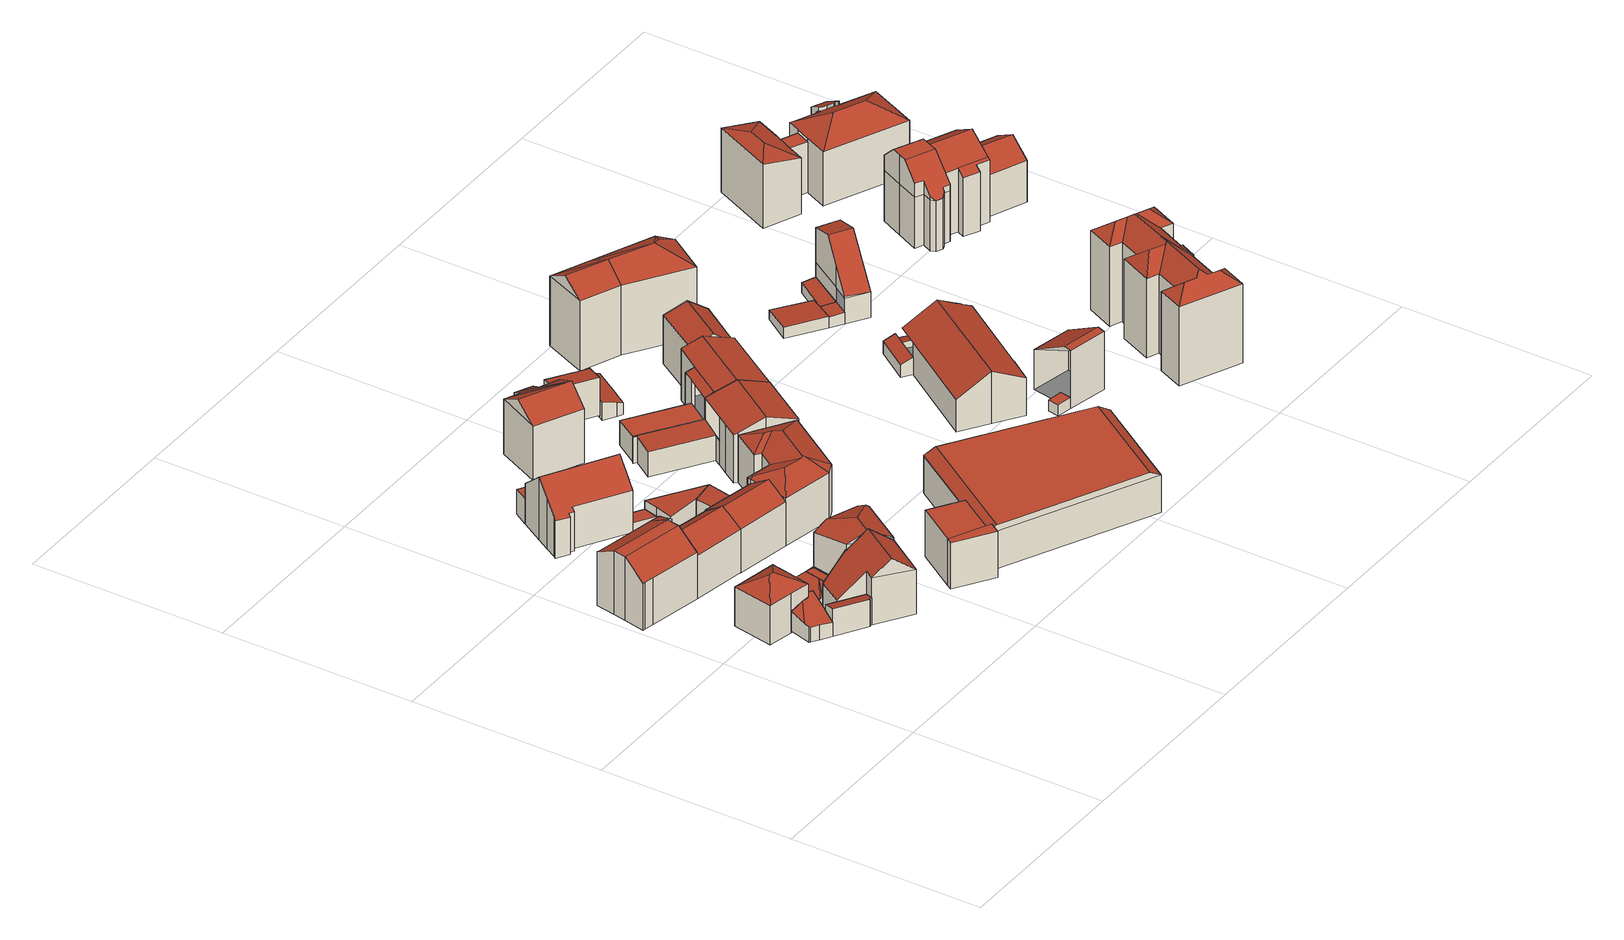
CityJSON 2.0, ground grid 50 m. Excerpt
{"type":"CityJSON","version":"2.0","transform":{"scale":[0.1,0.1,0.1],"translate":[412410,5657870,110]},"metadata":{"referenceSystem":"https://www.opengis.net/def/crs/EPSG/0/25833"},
"CityObjects":{
"building1":{"type":"Building","attributes":{"Dachtyp_tdc":"tdcFreeFormRoof","Gemeindeschluessel":14612000,"Dachneigung":18.64,"QualitaetDacherkennung":56,"Geometrietyp2DReferenz":"3000","measuredHeight":6.89,"function":"31001_9998","roofType":"5000"},"geometry":[{"type":"Solid","lod":"2","boundaries":[[[[0,1,2,3]],[[1,4,5,2]],[[4,6,7,5]],[[6,8,9,7]],[[8,10,11,9]],[[10,12,13,11]],[[12,14,15,13]],[[14,16,17,15]],[[16,0,3,17]],[[18,12,19]],[[20,21,16,14,18,19,10,8,6,4,1]],[[0,21,20]],[[1,0,20]],[[12,10,19]],[[14,12,18]],[[0,16,21]],[[3,2,5,7,9,11,13,15,17]]]],"semantics":{"surfaces":[{"type":"WallSurface"},{"type":"RoofSurface"},{"type":"GroundSurface"}],"values":[[0,0,0,0,0,0,0,0,0,1,1,1,0,0,0,0,2]]}}]},
"building2":{"type":"Building","attributes":{"Dachtyp_tdc":"tdcHipRoof","Gemeindeschluessel":14612000,"Dachneigung":29.62,"QualitaetDacherkennung":68,"Geometrietyp2DReferenz":"3000","measuredHeight":13.62,"function":"31001_9998","roofType":"3200"},"geometry":[{"type":"Solid","lod":"2","boundaries":[[[[22,23,24,25]],[[23,26,27,24]],[[26,28,29,27]],[[28,30,31,29]],[[30,32,33,31]],[[32,34,35,33]],[[34,22,25,35]],[[22,34,36]],[[30,28,26,23,37]],[[34,32,30,37,36]],[[23,22,36,37]],[[25,24,27,29,31,33,35]]]],"semantics":{"surfaces":[{"type":"WallSurface"},{"type":"RoofSurface"},{"type":"GroundSurface"}],"values":[[0,0,0,0,0,0,0,1,1,1,1,2]]}}]},
"building3":{"type":"Building","attributes":{"Gemeindeschluessel":14612000,"Geometrietyp2DReferenz":"3000","function":"31001_9998","roofType":"9999"},"children":["building3-1","building3-2"]},
"building3-1":{"type":"BuildingPart","attributes":{"Dachtyp_tdc":"tdcCutGableRoof","Dachneigung":39.09,"QualitaetDacherkennung":72,"Geometrietyp2DReferenz":"3000","measuredHeight":17.09,"roofType":"9999"},"parents":["building3"],"geometry":[{"type":"MultiSurface","lod":"2","boundaries":[[[38,39,40,41]],[[39,42,43,40]],[[42,44,45,43]],[[44,46,47,45]],[[46,48,49,47]],[[48,50,51,49]],[[50,52,53,51]],[[52,54,55,53]],[[54,56,57,55]],[[56,58,59,57]],[[60,61,62,63]],[[61,38,41,62]],[[64,58,56,54,52,50,48]],[[46,44,42,39,38,61]],[[48,46,61,60,64]],[[41,40,43,45,47,49,51,53,55,57,59,65,63,62]]],"semantics":{"surfaces":[{"type":"WallSurface"},{"type":"RoofSurface"},{"type":"GroundSurface"}],"values":[0,0,0,0,0,0,0,0,0,0,0,0,1,1,1,2]}}]},
"building3-2":{"type":"BuildingPart","attributes":{"Dachtyp_tdc":"tdcPolyFlatRoof","Dachneigung":27.9,"QualitaetDacherkennung":53,"Geometrietyp2DReferenz":"3000","measuredHeight":17.72,"roofType":"2100"},"parents":["building3"],"geometry":[{"type":"MultiSurface","lod":"2","boundaries":[[[66,67,59,58]],[[66,68,69,67]],[[68,70,60,63,69]],[[70,68,66,58]],[[59,67,69,63,65]]],"semantics":{"surfaces":[{"type":"WallSurface"},{"type":"RoofSurface"},{"type":"GroundSurface"}],"values":[0,0,0,1,2]}}]},
"building4":{"type":"Building","attributes":{"Dachtyp_tdc":"tdcPolyFlatRoof","Gemeindeschluessel":14612000,"Dachneigung":13.86,"QualitaetDacherkennung":49,"Geometrietyp2DReferenz":"3000","measuredHeight":7.35,"function":"31001_9998","roofType":"2100"},"geometry":[{"type":"Solid","lod":"2","boundaries":[[[[71,72,73,74,75,76,77]],[[78,79,72,71]],[[79,80,73,72]],[[80,81,74,73]],[[81,82,75,74]],[[82,83,76,75]],[[83,84,77,76]],[[84,78,71,77]],[[84,83,82,81,80,79,78]]]],"semantics":{"surfaces":[{"type":"GroundSurface"},{"type":"WallSurface"},{"type":"RoofSurface"}],"values":[[0,1,1,1,1,1,1,1,2]]}}]},
"building5":{"type":"Building","attributes":{"Dachtyp_tdc":"tdcFreeFormRoof","Gemeindeschluessel":14612000,"Dachneigung":39.08,"QualitaetDacherkennung":61,"Geometrietyp2DReferenz":"3000","measuredHeight":16.7,"function":"31001_9998","roofType":"5000"},"geometry":[{"type":"Solid","lod":"2","boundaries":[[[[85,86,87,88]],[[86,89,90,87]],[[89,91,92,90]],[[91,93,94,92]],[[93,95,96,94]],[[95,97,98,96]],[[97,99,100,98]],[[99,101,102,100]],[[101,85,88,102]],[[86,85,103,104]],[[91,89,104,103,101,99,97,95,93]],[[85,101,103]],[[89,86,104]],[[88,87,90,92,94,96,98,100,102]]]],"semantics":{"surfaces":[{"type":"WallSurface"},{"type":"RoofSurface"},{"type":"GroundSurface"}],"values":[[0,0,0,0,0,0,0,0,0,1,1,0,0,2]]}}]},
"building6":{"type":"Building","attributes":{"Dachtyp_tdc":"tdcFreeFormRoof","Gemeindeschluessel":14612000,"Dachneigung":44.46,"QualitaetDacherkennung":13,"Geometrietyp2DReferenz":"3000","measuredHeight":6.31,"function":"31001_9998","roofType":"5000"},"geometry":[{"type":"Solid","lod":"2","boundaries":[[[[105,106,107,108]],[[106,109,110,107]],[[109,111,112,110]],[[111,113,114,112]],[[113,115,116,114]],[[115,105,108,116]],[[117,115,113]],[[118,117,113,111]],[[118,109,106]],[[109,118,111]],[[117,105,115]],[[117,106,105]],[[106,117,118]],[[108,107,110,112,114,116]]]],"semantics":{"surfaces":[{"type":"WallSurface"},{"type":"RoofSurface"},{"type":"GroundSurface"}],"values":[[0,0,0,0,0,0,1,1,1,1,1,1,1,2]]}}]},
"building7":{"type":"Building","attributes":{"Dachtyp_tdc":"tdcPolyFlatRoof","Gemeindeschluessel":14612000,"Dachneigung":0,"QualitaetDacherkennung":0,"Geometrietyp2DReferenz":"3000","BezugspunktDach":"2000","measuredHeight":3,"function":"31001_9998"},"geometry":[{"type":"MultiSurface","lod":"2","boundaries":[[[106,119,105]],[[105,119,100,120]],[[119,106,98,100]],[[106,105,120,98]],[[120,100,98]]],"semantics":{"surfaces":[{"type":"RoofSurface"},{"type":"WallSurface"},{"type":"GroundSurface"}],"values":[0,1,1,1,2]}}]},
"building8":{"type":"Building","attributes":{"Dachtyp_tdc":"tdcFreeFormRoof","Gemeindeschluessel":14612000,"Dachneigung":32.58,"QualitaetDacherkennung":57,"Geometrietyp2DReferenz":"3000","measuredHeight":15.22,"function":"31001_9998","roofType":"5000"},"geometry":[{"type":"Solid","lod":"2","boundaries":[[[[121,122,123,124]],[[122,125,41,123]],[[125,126,63,41]],[[126,127,69,63]],[[127,121,124,69]],[[128,121,127,126,129]],[[122,128,129,125]],[[126,125,129]],[[122,121,128]],[[124,123,41,63,69]]]],"semantics":{"surfaces":[{"type":"WallSurface"},{"type":"RoofSurface"},{"type":"GroundSurface"}],"values":[[0,0,0,0,0,1,1,0,0,2]]}}]},
"building9":{"type":"Building","attributes":{"Dachtyp_tdc":"tdcFreeFormRoof","Gemeindeschluessel":14612000,"Dachneigung":35.56,"QualitaetDacherkennung":14,"Geometrietyp2DReferenz":"3000","measuredHeight":4.41,"function":"31001_9998","roofType":"5000"},"geometry":[{"type":"Solid","lod":"2","boundaries":[[[[130,131,132,133]],[[131,134,135,132]],[[134,136,137,135]],[[136,130,133,137]],[[138,139,136,134]],[[138,134,131]],[[139,138,131,130]],[[139,130,136]],[[133,132,135,137]]]],"semantics":{"surfaces":[{"type":"WallSurface"},{"type":"RoofSurface"},{"type":"GroundSurface"}],"values":[[0,0,0,0,1,1,1,1,2]]}}]},
"building10":{"type":"Building","attributes":{"Dachtyp_tdc":"tdcFreeFormRoof","Gemeindeschluessel":14612000,"Dachneigung":29.99,"QualitaetDacherkennung":47,"Geometrietyp2DReferenz":"3000","measuredHeight":16.51,"function":"31001_9998","roofType":"5000"},"geometry":[{"type":"Solid","lod":"2","boundaries":[[[[140,141,142,143]],[[141,144,145,142]],[[144,146,133,145]],[[146,147,148,133]],[[147,140,143,148]],[[149,150,147,151]],[[152,149,151,146,144]],[[141,140,150,149,152]],[[144,141,152]],[[147,146,151]],[[140,147,150]],[[143,142,145,133,148]]]],"semantics":{"surfaces":[{"type":"WallSurface"},{"type":"RoofSurface"},{"type":"GroundSurface"}],"values":[[0,0,0,0,0,1,1,1,0,0,0,2]]}}]},
"building11":{"type":"Building","attributes":{"name":"Emmauskirche","Dachtyp_tdc":"tdcGableRoof","Gemeindeschluessel":14612000,"Dachneigung":40.57,"QualitaetDacherkennung":100,"Geometrietyp2DReferenz":"3000","measuredHeight":16.93,"function":"31001_3041","roofType":"3100"},"geometry":[{"type":"Solid","lod":"2","boundaries":[[[[153,154,155,156]],[[154,157,158,155]],[[157,159,160,158]],[[159,161,162,160]],[[161,163,164,162]],[[163,165,166,164]],[[165,167,168,166]],[[167,169,170,168]],[[169,171,172,170]],[[171,173,174,172]],[[173,175,176,174]],[[175,177,178,176]],[[177,179,180,178]],[[179,181,182,180]],[[181,183,184,182]],[[183,153,156,184]],[[179,177,175,173,171,169,167]],[[167,165,163,161,159,157,154,153,183,181,179]],[[156,155,158,160,162,164,166,168,170,172,174,176,178,180,182,184]]]],"semantics":{"surfaces":[{"type":"WallSurface"},{"type":"RoofSurface"},{"type":"GroundSurface"}],"values":[[0,0,0,0,0,0,0,0,0,0,0,0,0,0,0,0,1,1,2]]}}]},
"building12":{"type":"Building","attributes":{"Dachtyp_tdc":"tdcLeanToRoof","Gemeindeschluessel":14612000,"Dachneigung":0,"QualitaetDacherkennung":100,"Geometrietyp2DReferenz":"3000","measuredHeight":6.68,"function":"31001_9998","roofType":"2100"},"geometry":[{"type":"Solid","lod":"2","boundaries":[[[[185,186,170,172]],[[186,187,188,170]],[[187,189,190,188]],[[189,185,172,190]],[[189,187,186,185]],[[172,170,188,190]]]],"semantics":{"surfaces":[{"type":"WallSurface"},{"type":"RoofSurface"},{"type":"GroundSurface"}],"values":[[0,0,0,0,1,2]]}}]},
"building13":{"type":"Building","attributes":{"Dachtyp_tdc":"tdcFreeFormRoof","Gemeindeschluessel":14612000,"Dachneigung":33.21,"QualitaetDacherkennung":55,"Geometrietyp2DReferenz":"3000","measuredHeight":15.23,"function":"31001_9998","roofType":"5000"},"geometry":[{"type":"Solid","lod":"2","boundaries":[[[[191,192,193,194]],[[192,122,195,193]],[[122,196,197,195]],[[196,198,199,197]],[[198,191,194,199]],[[192,200,201,122]],[[200,191,198,196,201]],[[196,122,201]],[[192,191,200]],[[194,193,195,197,199]]]],"semantics":{"surfaces":[{"type":"WallSurface"},{"type":"RoofSurface"},{"type":"GroundSurface"}],"values":[[0,0,0,0,0,1,1,0,0,2]]}}]},
"building14":{"type":"Building","attributes":{"Dachtyp_tdc":"tdcPolyFlatRoof","Gemeindeschluessel":14612000,"Dachneigung":6.17,"QualitaetDacherkennung":48,"Geometrietyp2DReferenz":"3000","measuredHeight":2.77,"function":"31001_9998","roofType":"2100"},"geometry":[{"type":"Solid","lod":"2","boundaries":[[[[202,203,204,205]],[[203,206,207,204]],[[206,208,209,207]],[[208,202,205,209]],[[208,206,203,202]],[[205,204,207,209]]]],"semantics":{"surfaces":[{"type":"WallSurface"},{"type":"RoofSurface"},{"type":"GroundSurface"}],"values":[[0,0,0,0,1,2]]}}]},
"building15":{"type":"Building","attributes":{"Dachtyp_tdc":"tdcLeanToRoof","Gemeindeschluessel":14612000,"Dachneigung":0,"QualitaetDacherkennung":100,"Geometrietyp2DReferenz":"3000","measuredHeight":4.74,"function":"31001_9998","roofType":"2100"},"geometry":[{"type":"Solid","lod":"2","boundaries":[[[[210,211,212,213]],[[211,214,215,212]],[[214,216,217,215]],[[216,218,219,217]],[[218,210,213,219]],[[218,216,214,211,210]],[[213,212,215,217,219]]]],"semantics":{"surfaces":[{"type":"WallSurface"},{"type":"RoofSurface"},{"type":"GroundSurface"}],"values":[[0,0,0,0,0,1,2]]}}]},
"building16":{"type":"Building","attributes":{"Dachtyp_tdc":"tdcPolyFlatRoof","Gemeindeschluessel":14612000,"Dachneigung":3.38,"QualitaetDacherkennung":62,"Geometrietyp2DReferenz":"3000","measuredHeight":5.18,"function":"31001_9998","roofType":"2100"},"geometry":[{"type":"Solid","lod":"2","boundaries":[[[[220,221,222,223]],[[221,224,225,222]],[[224,226,227,225]],[[226,228,229,227]],[[228,220,223,229]],[[228,226,224,221,220]],[[223,222,225,227,229]]]],"semantics":{"surfaces":[{"type":"WallSurface"},{"type":"RoofSurface"},{"type":"GroundSurface"}],"values":[[0,0,0,0,0,1,2]]}}]},
"building17":{"type":"Building","attributes":{"Dachtyp_tdc":"tdcPolyFlatRoof","Gemeindeschluessel":14612000,"Dachneigung":3.98,"QualitaetDacherkennung":64,"Geometrietyp2DReferenz":"3000","measuredHeight":5.15,"function":"31001_9998","roofType":"2100"},"geometry":[{"type":"Solid","lod":"2","boundaries":[[[[230,231,199,194]],[[231,232,229,199]],[[232,226,227,229]],[[226,233,234,227]],[[233,230,194,234]],[[233,226,232,231,230]],[[194,199,229,227,234]]]],"semantics":{"surfaces":[{"type":"WallSurface"},{"type":"RoofSurface"},{"type":"GroundSurface"}],"values":[[0,0,0,0,0,1,2]]}}]},
"building18":{"type":"Building","attributes":{"Dachtyp_tdc":"tdcFreeFormRoof","Gemeindeschluessel":14612000,"Dachneigung":24,"QualitaetDacherkennung":31,"Geometrietyp2DReferenz":"3000","measuredHeight":15.48,"function":"31001_9998","roofType":"5000"},"geometry":[{"type":"Solid","lod":"2","boundaries":[[[[235,236,237,234]],[[236,238,239,237]],[[238,240,241,239]],[[240,242,243,241]],[[242,244,245,243]],[[244,246,247,245]],[[246,248,249,247]],[[248,250,193,249]],[[250,251,194,193]],[[251,235,234,194]],[[252,253,251,250]],[[254,255,256,252,250,248]],[[254,248,246]],[[257,255,254,246,244]],[[258,259,257,244,242]],[[258,242,240]],[[259,258,240,238]],[[256,255,257,259,238,236]],[[253,252,256,236,235]],[[253,235,251]],[[234,237,239,241,243,245,247,249,193,194]]]],"semantics":{"surfaces":[{"type":"WallSurface"},{"type":"RoofSurface"},{"type":"GroundSurface"}],"values":[[0,0,0,0,0,0,0,0,0,0,1,1,1,1,1,1,1,1,1,1,2]]}}]},
"building19":{"type":"Building","attributes":{"Dachtyp_tdc":"tdcFreeFormRoof","Gemeindeschluessel":14612000,"Dachneigung":30.31,"QualitaetDacherkennung":65,"Geometrietyp2DReferenz":"3000","measuredHeight":18.11,"function":"31001_9998","roofType":"5000"},"geometry":[{"type":"Solid","lod":"2","boundaries":[[[[260,261,262,263]],[[261,264,265,262]],[[264,266,267,265]],[[266,268,269,267]],[[268,270,271,269]],[[270,272,273,271]],[[272,274,275,273]],[[274,260,263,275]],[[266,276,277,268]],[[260,274,261]],[[261,276,264]],[[274,276,261]],[[272,276,274]],[[270,276,272]],[[276,270,277]],[[266,264,276]],[[270,268,277]],[[263,262,265,267,269,271,273,275]]]],"semantics":{"surfaces":[{"type":"WallSurface"},{"type":"RoofSurface"},{"type":"GroundSurface"}],"values":[[0,0,0,0,0,0,0,0,1,1,1,1,1,1,1,0,0,2]]}}]},
"building20":{"type":"Building","attributes":{"name":"Sporthalle Gymnasium Dreikönigschule","Gemeindeschluessel":14612000,"Geometrietyp2DReferenz":"3000","function":"31001_3211","roofType":"9999"},"children":["building20-1","building20-2","building20-3"]},
"building20-1":{"type":"BuildingPart","attributes":{"Dachtyp_tdc":"tdcPolyFlatRoof","Dachneigung":0,"QualitaetDacherkennung":29,"Geometrietyp2DReferenz":"3000","measuredHeight":12.31,"roofType":"1000"},"parents":["building20"],"geometry":[{"type":"MultiSurface","lod":"2","boundaries":[[[278,279,280,281,282,283]],[[279,284,285,280]],[[284,286,287,285]],[[286,284,279,278,288]],[[281,280,285,287,289]]],"semantics":{"surfaces":[{"type":"WallSurface"},{"type":"RoofSurface"},{"type":"GroundSurface"}],"values":[0,0,0,1,2]}}]},
"building20-2":{"type":"BuildingPart","attributes":{"Dachtyp_tdc":"tdcPolyFlatRoof","Dachneigung":0,"QualitaetDacherkennung":37,"Geometrietyp2DReferenz":"3000","measuredHeight":12.36,"roofType":"1000"},"parents":["building20"],"geometry":[{"type":"MultiSurface","lod":"2","boundaries":[[[290,291,287,286]],[[290,292,293,294,295,291]],[[292,290,286,288]],[[289,287,291,295]]],"semantics":{"surfaces":[{"type":"WallSurface"},{"type":"RoofSurface"},{"type":"GroundSurface"}],"values":[0,0,1,2]}}]},
"building20-3":{"type":"BuildingPart","attributes":{"Dachtyp_tdc":"tdcCutGableRoof","Dachneigung":0.067,"QualitaetDacherkennung":59,"Geometrietyp2DReferenz":"3000","measuredHeight":11.61,"roofType":"9999"},"parents":["building20"],"geometry":[{"type":"MultiSurface","lod":"2","boundaries":[[[296,282,281,297]],[[298,299,300,301]],[[299,296,297,300]],[[299,302,303,296]],[[293,304,283,305,306,307]],[[308,303,302,306,305]],[[294,293,307,298]],[[298,307,306,302,299]],[[296,303,308,305,283,282]],[[297,281,289,295,301,300]],[[294,298,301,295]]],"semantics":{"surfaces":[{"type":"WallSurface"},{"type":"RoofSurface"},{"type":"GroundSurface"}],"values":[0,0,0,1,1,1,0,0,0,2,0]}}]},
"building21":{"type":"Building","attributes":{"Gemeindeschluessel":14612000,"Geometrietyp2DReferenz":"3000","function":"31001_9998","roofType":"9999"},"children":["building21-1","building21-2"]},
"building21-1":{"type":"BuildingPart","attributes":{"Dachtyp_tdc":"tdcGableRoof","Dachneigung":19.25,"QualitaetDacherkennung":74,"Geometrietyp2DReferenz":"3000","measuredHeight":15.65,"roofType":"3100"},"parents":["building21"],"geometry":[{"type":"MultiSurface","lod":"2","boundaries":[[[309,310,311,312]],[[310,313,245,311]],[[313,314,315,245]],[[314,316,243,315]],[[316,317,318,243]],[[317,319,320,318]],[[319,321,322,320]],[[321,323,322]],[[324,325,326,327,328]],[[325,329,330,326]],[[329,331,332,330]],[[331,333,334,332]],[[333,309,312,334]],[[329,325,324,321,319,317,316,314]],[[314,313,310,309,333,331,329]],[[312,311,245,315,243,318,320,322,327,326,330,332,334]]],"semantics":{"surfaces":[{"type":"WallSurface"},{"type":"RoofSurface"},{"type":"GroundSurface"}],"values":[0,0,0,0,0,0,0,0,0,0,0,0,0,1,1,2]}}]},
"building21-2":{"type":"BuildingPart","attributes":{"Dachtyp_tdc":"tdcPolyFlatRoof","Dachneigung":3.57,"QualitaetDacherkennung":81,"Geometrietyp2DReferenz":"3000","measuredHeight":7.09,"roofType":"2100"},"parents":["building21"],"geometry":[{"type":"MultiSurface","lod":"2","boundaries":[[[323,335,336,322]],[[335,337,338,336]],[[337,339,340,338]],[[339,341,342,340]],[[341,343,344,342]],[[343,345,346,344]],[[345,328,327,346]],[[328,345,343,341,339,337,335,323]],[[322,336,338,340,342,344,346,327]]],"semantics":{"surfaces":[{"type":"WallSurface"},{"type":"RoofSurface"},{"type":"GroundSurface"}],"values":[0,0,0,0,0,0,0,1,2]}}]},
"building22":{"type":"Building","attributes":{"Dachtyp_tdc":"tdcPolyFlatRoof","Gemeindeschluessel":14612000,"Dachneigung":9.91,"QualitaetDacherkennung":66,"Geometrietyp2DReferenz":"3000","measuredHeight":10.1,"function":"31001_9998","roofType":"2100"},"geometry":[{"type":"Solid","lod":"2","boundaries":[[[[347,348,349,350]],[[348,351,352,349]],[[351,353,354,352]],[[353,355,356,354]],[[355,347,350,356]],[[355,353,351,348,347]],[[350,349,352,354,356]]]],"semantics":{"surfaces":[{"type":"WallSurface"},{"type":"RoofSurface"},{"type":"GroundSurface"}],"values":[[0,0,0,0,0,1,2]]}}]},
"building23":{"type":"Building","attributes":{"Gemeindeschluessel":14612000,"Geometrietyp2DReferenz":"3000","function":"31001_9998","roofType":"9999"},"children":["building23-1","building23-2","building23-3"]},
"building23-1":{"type":"BuildingPart","attributes":{"Dachtyp_tdc":"tdcGableRoof","Dachneigung":19.01,"QualitaetDacherkennung":78,"Geometrietyp2DReferenz":"3000","measuredHeight":15.56,"roofType":"3100"},"parents":["building23"],"geometry":[{"type":"MultiSurface","lod":"2","boundaries":[[[357,358,359,360]],[[361,362,363,364]],[[357,365,366,367,368]],[[368,369,361,364,358,357]],[[362,370,371,372,373,374,360,359,363]],[[361,369,370,362]],[[369,368,371,370]],[[368,367,372,371]],[[367,366,373,372]],[[366,365,374,373]],[[365,357,360,374]]],"semantics":{"surfaces":[{"type":"WallSurface"},{"type":"RoofSurface"},{"type":"GroundSurface"}],"values":[0,0,1,1,2,0,0,0,0,0,0]}}]},
"building23-2":{"type":"BuildingPart","attributes":{"Dachtyp_tdc":"tdcPolyFlatRoof","Dachneigung":0,"QualitaetDacherkennung":69,"Geometrietyp2DReferenz":"3000","measuredHeight":6.54,"roofType":"1000"},"parents":["building23"],"geometry":[{"type":"MultiSurface","lod":"2","boundaries":[[[375,376,377,378]],[[376,379,380,377]],[[381,375,378,382]],[[381,379,376,375]],[[378,377,380,382]]],"semantics":{"surfaces":[{"type":"WallSurface"},{"type":"RoofSurface"},{"type":"GroundSurface"}],"values":[0,0,0,1,2]}}]},
"building23-3":{"type":"BuildingPart","attributes":{"Dachtyp_tdc":"tdcPolyFlatRoof","Dachneigung":20.02,"QualitaetDacherkennung":39,"Geometrietyp2DReferenz":"3000","measuredHeight":13.74,"roofType":"2100"},"parents":["building23"],"geometry":[{"type":"MultiSurface","lod":"2","boundaries":[[[358,383,381,382,359]],[[384,380,379]],[[384,385,386,380]],[[385,364,363,386]],[[364,385,384,383,358]],[[359,382,380,386,363]]],"semantics":{"surfaces":[{"type":"WallSurface"},{"type":"RoofSurface"},{"type":"GroundSurface"}],"values":[0,0,0,0,1,2]}}]},
"building24":{"type":"Building","attributes":{"Dachtyp_tdc":"tdcPolyFlatRoof","Gemeindeschluessel":14612000,"Dachneigung":18.16,"QualitaetDacherkennung":67,"Geometrietyp2DReferenz":"3000","measuredHeight":4.88,"function":"31001_9998","roofType":"2100"},"geometry":[{"type":"Solid","lod":"2","boundaries":[[[[387,388,389,390]],[[388,391,392,389]],[[391,393,394,392]],[[393,395,396,394]],[[395,397,398,396]],[[397,399,400,398]],[[399,401,402,400]],[[401,387,390,402]],[[401,399,397,395,393,391,388,387]],[[390,389,392,394,396,398,400,402]]]],"semantics":{"surfaces":[{"type":"WallSurface"},{"type":"RoofSurface"},{"type":"GroundSurface"}],"values":[[0,0,0,0,0,0,0,0,1,2]]}}]},
"building25":{"type":"Building","attributes":{"Dachtyp_tdc":"tdcGableRoof","Gemeindeschluessel":14612000,"Dachneigung":35.74,"QualitaetDacherkennung":42,"Geometrietyp2DReferenz":"3000","measuredHeight":15.22,"function":"31001_9998","roofType":"3100"},"geometry":[{"type":"Solid","lod":"2","boundaries":[[[[403,404,405,406]],[[404,407,408,405]],[[407,409,410,408]],[[409,403,406,410]],[[407,404,411]],[[403,409,412]],[[404,403,412,411]],[[409,407,411,412]],[[406,405,408,410]]]],"semantics":{"surfaces":[{"type":"WallSurface"},{"type":"RoofSurface"},{"type":"GroundSurface"}],"values":[[0,0,0,0,0,0,1,1,2]]}}]},
"building26":{"type":"Building","attributes":{"Dachtyp_tdc":"tdcFreeFormRoof","Gemeindeschluessel":14612000,"Dachneigung":28.97,"QualitaetDacherkennung":5,"Geometrietyp2DReferenz":"3000","measuredHeight":22.66,"function":"31001_9998","roofType":"5000"},"geometry":[{"type":"Solid","lod":"2","boundaries":[[[[413,414,415,416]],[[414,417,418,415]],[[417,419,420,418]],[[419,421,422,420]],[[421,423,424,422]],[[423,425,426,424]],[[425,413,416,426]],[[427,428,425,423]],[[429,427,423,421]],[[430,429,421,419]],[[430,419,417]],[[417,429,430]],[[414,429,417]],[[414,427,429]],[[413,427,414]],[[427,413,428]],[[428,413,425]],[[416,415,418,420,422,424,426]]]],"semantics":{"surfaces":[{"type":"WallSurface"},{"type":"RoofSurface"},{"type":"GroundSurface"}],"values":[[0,0,0,0,0,0,0,1,1,1,1,1,1,1,1,1,0,2]]}}]},
"building27":{"type":"Building","attributes":{"name":"Scheune","Gemeindeschluessel":14612000,"Geometrietyp2DReferenz":"3000","function":"31001_2090","roofType":"9999"},"children":["building27-1","building27-2","building27-3"]},
"building27-1":{"type":"BuildingPart","attributes":{"Dachtyp_tdc":"tdcPolyFlatRoof","Dachneigung":20.56,"QualitaetDacherkennung":66,"Geometrietyp2DReferenz":"3000","measuredHeight":4.82,"roofType":"2100"},"parents":["building27"],"geometry":[{"type":"MultiSurface","lod":"2","boundaries":[[[431,432,433,434]],[[432,435,436,433]],[[435,437,438,436]],[[437,439,440,438]],[[439,441,442,440]],[[443,444,441,439,437,435,432,431,445]],[[434,433,436,438,440,442,446,447]]],"semantics":{"surfaces":[{"type":"WallSurface"},{"type":"RoofSurface"},{"type":"GroundSurface"}],"values":[0,0,0,0,0,1,2]}}]},
"building27-2":{"type":"BuildingPart","attributes":{"Dachtyp_tdc":"tdcGableRoof","Dachneigung":32.32,"QualitaetDacherkennung":63,"Geometrietyp2DReferenz":"3000","measuredHeight":13.91,"roofType":"3100"},"parents":["building27"],"geometry":[{"type":"MultiSurface","lod":"2","boundaries":[[[448,449,450,451]],[[449,452,453,450]],[[452,454,455,453]],[[454,456,457,458,455]],[[459,460,461,442,441]],[[460,462,463,461]],[[464,465,456,454,452]],[[452,449,448,466,467,468,469,470,471,472,473,474,462,460,459,464]],[[463,475,476,477,478,479,480,481,482,483,451,450,453,455,458,447,446,442,461]],[[462,474,475,463]],[[474,473,476,475]],[[473,472,477,476]],[[472,471,478,477]],[[471,470,479,478]],[[470,469,480,479]],[[469,468,481,480]],[[468,467,482,481]],[[467,466,483,482]],[[466,448,451,483]]],"semantics":{"surfaces":[{"type":"WallSurface"},{"type":"RoofSurface"},{"type":"GroundSurface"}],"values":[0,0,0,0,0,0,1,1,2,0,0,0,0,0,0,0,0,0,0]}}]},
"building27-3":{"type":"BuildingPart","attributes":{"Dachtyp_tdc":"tdcPolyFlatRoof","Dachneigung":23.08,"QualitaetDacherkennung":63,"Geometrietyp2DReferenz":"3000","measuredHeight":4.62,"roofType":"2100"},"parents":["building27"],"geometry":[{"type":"MultiSurface","lod":"2","boundaries":[[[457,484,485,458]],[[484,486,487,485]],[[486,488,431,434,487]],[[488,486,484,457,489,445]],[[458,485,487,434,447]]],"semantics":{"surfaces":[{"type":"WallSurface"},{"type":"RoofSurface"},{"type":"GroundSurface"}],"values":[0,0,0,1,2]}}]},
"building28":{"type":"Building","attributes":{"Gemeindeschluessel":14612000,"Geometrietyp2DReferenz":"3000","function":"31001_9998","roofType":"9999"},"children":["building28-1","building28-2"]},
"building28-1":{"type":"BuildingPart","attributes":{"Dachtyp_tdc":"tdcGableRoof","Dachneigung":28.98,"QualitaetDacherkennung":7,"Geometrietyp2DReferenz":"3000","measuredHeight":15.86,"roofType":"3100"},"parents":["building28"],"geometry":[{"type":"MultiSurface","lod":"2","boundaries":[[[490,491,492,493,494]],[[495,496,497,498]],[[496,490,494,497]],[[495,491,499]],[[490,496,500]],[[491,490,500,499]],[[496,495,499,500]],[[494,493,501,498,497]]],"semantics":{"surfaces":[{"type":"WallSurface"},{"type":"RoofSurface"},{"type":"GroundSurface"}],"values":[0,0,0,0,0,1,1,2]}}]},
"building28-2":{"type":"BuildingPart","attributes":{"Dachtyp_tdc":"tdcPolyFlatRoof","Dachneigung":0,"QualitaetDacherkennung":0,"Geometrietyp2DReferenz":"3000","measuredHeight":3.01,"roofType":"9999"},"parents":["building28"],"geometry":[{"type":"MultiSurface","lod":"2","boundaries":[[[502,503,504,492]],[[492,504,505,493]],[[504,503,506,505]],[[503,502,501,506]],[[493,505,506,501]],[[493,501,502,492]]],"semantics":{"surfaces":[{"type":"RoofSurface"},{"type":"WallSurface"},{"type":"GroundSurface"},{"type":"ClosureSurface","isClosure":"1","QuelleClosure":"LoD1Solid"}],"values":[0,1,1,1,2,3]}}]},
"building29":{"type":"Building","attributes":{"Dachtyp_tdc":"tdcPolyFlatRoof","Gemeindeschluessel":14612000,"Dachneigung":3.31,"QualitaetDacherkennung":80,"Geometrietyp2DReferenz":"3000","measuredHeight":3.03,"function":"31001_9998","roofType":"2100"},"geometry":[{"type":"Solid","lod":"2","boundaries":[[[[507,508,509,510]],[[508,511,512,509]],[[511,513,514,512]],[[513,515,516,514]],[[515,507,510,516]],[[515,513,511,508,507]],[[510,509,512,514,516]]]],"semantics":{"surfaces":[{"type":"WallSurface"},{"type":"RoofSurface"},{"type":"GroundSurface"}],"values":[[0,0,0,0,0,1,2]]}}]},
"building30":{"type":"Building","attributes":{"Dachtyp_tdc":"tdcPolyFlatRoof","Gemeindeschluessel":14612000,"Dachneigung":3.19,"QualitaetDacherkennung":66,"Geometrietyp2DReferenz":"3000","measuredHeight":2.92,"function":"31001_9998","roofType":"2100"},"geometry":[{"type":"Solid","lod":"2","boundaries":[[[[513,517,512,514]],[[517,518,519,512]],[[518,520,521,519]],[[520,522,523,521]],[[522,513,514,523]],[[522,520,518,517,513]],[[514,512,519,521,523]]]],"semantics":{"surfaces":[{"type":"WallSurface"},{"type":"RoofSurface"},{"type":"GroundSurface"}],"values":[[0,0,0,0,0,1,2]]}}]},
"building31":{"type":"Building","attributes":{"Gemeindeschluessel":14612000,"Geometrietyp2DReferenz":"3000","function":"31001_9998","roofType":"9999"},"children":["building31-1","building31-2"]},
"building31-1":{"type":"BuildingPart","attributes":{"Dachtyp_tdc":"tdcPolyFlatRoof","Dachneigung":4.86,"QualitaetDacherkennung":57,"Geometrietyp2DReferenz":"3000","measuredHeight":3.05,"roofType":"2100"},"parents":["building31"],"geometry":[{"type":"MultiSurface","lod":"2","boundaries":[[[513,524,523,514]],[[525,526,516,527]],[[526,513,514,516]],[[526,525,524,513]],[[514,523,527,516]]],"semantics":{"surfaces":[{"type":"WallSurface"},{"type":"RoofSurface"},{"type":"GroundSurface"}],"values":[0,0,0,1,2]}}]},
"building31-2":{"type":"BuildingPart","attributes":{"Dachtyp_tdc":"tdcGableRoof","Dachneigung":49.64,"QualitaetDacherkennung":2,"Geometrietyp2DReferenz":"3000","measuredHeight":18.08,"roofType":"3100"},"parents":["building31"],"geometry":[{"type":"MultiSurface","lod":"2","boundaries":[[[528,529,530,531]],[[529,532,525,527,530]],[[533,523,524]],[[533,534,521,523]],[[534,528,531,521]],[[535,536,537,538]],[[529,537,536,539,540]],[[529,540,532]],[[532,540,539,533]],[[533,539,536,535,534]],[[528,538,537,529]],[[534,535,538,528]],[[531,530,527,523,521]]],"semantics":{"surfaces":[{"type":"WallSurface"},{"type":"RoofSurface"},{"type":"GroundSurface"}],"values":[0,0,0,0,0,1,1,0,0,0,0,0,2]}}]},
"building32":{"type":"Building","attributes":{"name":"Gymnasium Dreikönigschule Dresden","Dachtyp_tdc":"tdcFreeFormRoof","Gemeindeschluessel":14612000,"Dachneigung":39.41,"QualitaetDacherkennung":20,"Geometrietyp2DReferenz":"3000","measuredHeight":25.39,"function":"31001_3021","roofType":"5000"},"geometry":[{"type":"Solid","lod":"2","boundaries":[[[[541,542,543,544]],[[542,545,546,543]],[[545,547,548,546]],[[547,549,550,548]],[[549,551,552,550]],[[551,553,554,552]],[[553,555,556,554]],[[555,557,558,556]],[[557,559,560,558]],[[559,561,562,560]],[[561,563,564,562]],[[563,565,566,564]],[[565,567,568,566]],[[567,569,570,568]],[[569,571,572,570]],[[571,573,574,572]],[[573,575,576,574]],[[575,577,578,576]],[[577,579,580,578]],[[579,541,544,580]],[[581,579,577]],[[582,581,577,575]],[[583,584,585,586,587,582,575,573]],[[588,583,573,571]],[[588,571,569]],[[584,583,588,569,567]],[[589,590,584,567,565]],[[591,589,565,563]],[[591,563,561]],[[592,593,590,589,591,561,559]],[[592,559,557]],[[593,592,557,555]],[[585,584,590,593,555,553]],[[594,595,586,585,553,551]],[[594,551,549]],[[595,594,549,547]],[[596,587,586,595,547,545]],[[597,596,545,542]],[[597,542,541]],[[581,582,587,596,597,541,579]],[[544,543,546,548,550,552,554,556,558,560,562,564,566,568,570,572,574,576,578,580]]]],"semantics":{"surfaces":[{"type":"WallSurface"},{"type":"RoofSurface"},{"type":"GroundSurface"}],"values":[[0,0,0,0,0,0,0,0,0,0,0,0,0,0,0,0,0,0,0,0,1,1,1,1,1,1,1,1,1,1,1,1,1,1,1,1,1,1,1,1,2]]}}]},
"building33":{"type":"Building","attributes":{"Dachtyp_tdc":"tdcFreeFormRoof","Gemeindeschluessel":14612000,"Dachneigung":46.15,"QualitaetDacherkennung":44,"Geometrietyp2DReferenz":"3000","measuredHeight":21.46,"function":"31001_9998","roofType":"5000"},"geometry":[{"type":"Solid","lod":"2","boundaries":[[[[598,599,600,601]],[[599,602,603,600]],[[602,604,605,603]],[[604,606,607,605]],[[606,608,609,607]],[[608,610,611,609]],[[610,612,613,611]],[[612,614,615,613]],[[614,616,617,615]],[[616,618,619,617]],[[618,620,621,619]],[[620,598,601,621]],[[622,623,624,625,626,627,628,629,630,616,631]],[[632,633,634,635]],[[634,633,636,627,626]],[[598,628,627,636,599]],[[599,636,633,632,602]],[[602,632,635,604]],[[604,635,634,626,625,606]],[[612,622,631,614]],[[614,631,616]],[[616,630,618]],[[618,630,629,620]],[[620,629,628,598]],[[606,625,624,608]],[[608,624,623,610]],[[610,623,622,612]],[[601,600,603,605,607,609,611,613,615,617,619,621]]]],"semantics":{"surfaces":[{"type":"WallSurface"},{"type":"RoofSurface"},{"type":"GroundSurface"}],"values":[[0,0,0,0,0,0,0,0,0,0,0,0,1,1,1,0,0,0,0,0,0,0,0,0,0,0,0,2]]}}]},
"building34":{"type":"Building","attributes":{"Gemeindeschluessel":14612000,"Geometrietyp2DReferenz":"3000","function":"31001_9998","roofType":"9999"},"children":["building34-1","building34-2"]},
"building34-1":{"type":"BuildingPart","attributes":{"Dachtyp_tdc":"tdcGableRoof","Dachneigung":31.44,"QualitaetDacherkennung":70,"Geometrietyp2DReferenz":"3000","measuredHeight":20.91,"roofType":"3100"},"parents":["building34"],"geometry":[{"type":"MultiSurface","lod":"2","boundaries":[[[637,638,639,640]],[[638,641,642,639]],[[641,643,644,642]],[[643,645,646,644]],[[645,647,648,646]],[[647,649,650,648]],[[649,651,652,650]],[[647,645,643,641]],[[641,638,637,651,649,647]],[[640,639,642,644,646,648,650,652]]],"semantics":{"surfaces":[{"type":"WallSurface"},{"type":"RoofSurface"},{"type":"GroundSurface"}],"values":[0,0,0,0,0,0,0,1,1,2]}}]},
"building34-2":{"type":"BuildingPart","attributes":{"Dachtyp_tdc":"tdcPolyFlatRoof","Dachneigung":31.21,"QualitaetDacherkennung":40,"Geometrietyp2DReferenz":"3000","measuredHeight":17.07,"roofType":"2100"},"parents":["building34"],"geometry":[{"type":"MultiSurface","lod":"2","boundaries":[[[653,654,655,652,651]],[[654,656,657,655]],[[656,658,659,657]],[[658,660,661,659]],[[660,662,637,640,661]],[[662,660,658,656,654,653]],[[652,655,657,659,661,640]]],"semantics":{"surfaces":[{"type":"WallSurface"},{"type":"RoofSurface"},{"type":"GroundSurface"}],"values":[0,0,0,0,0,1,2]}}]},
"building35":{"type":"Building","attributes":{"Gemeindeschluessel":14612000,"Geometrietyp2DReferenz":"3000","function":"31001_9998","roofType":"9999"},"children":["building35-1","building35-2","building35-3","building35-4"]},
"building35-1":{"type":"BuildingPart","attributes":{"Dachtyp_tdc":"tdcHipRoof","Dachneigung":25.45,"QualitaetDacherkennung":39,"Geometrietyp2DReferenz":"3000","measuredHeight":17.9,"roofType":"3200"},"parents":["building35"],"geometry":[{"type":"MultiSurface","lod":"2","boundaries":[[[663,664,665,666]],[[664,667,668,665]],[[667,669,670,668]],[[669,671,672,670]],[[671,673,674,675,672]],[[676,663,666,677,678]],[[671,669,667,679]],[[664,663,680]],[[667,664,680,679]],[[663,676,673,671,679,680]],[[666,665,668,670,672,675,677]]],"semantics":{"surfaces":[{"type":"WallSurface"},{"type":"RoofSurface"},{"type":"GroundSurface"}],"values":[0,0,0,0,0,0,1,1,1,1,2]}}]},
"building35-2":{"type":"BuildingPart","attributes":{"Dachtyp_tdc":"tdcPolyFlatRoof","Dachneigung":0,"QualitaetDacherkennung":51,"Geometrietyp2DReferenz":"3000","measuredHeight":13.6,"roofType":"1000"},"parents":["building35"],"geometry":[{"type":"MultiSurface","lod":"2","boundaries":[[[674,681,682,675]],[[683,678,677,684]],[[678,683,681,674]],[[675,682,684,677]]],"semantics":{"surfaces":[{"type":"WallSurface"},{"type":"RoofSurface"},{"type":"GroundSurface"}],"values":[0,0,1,2]}}]},
"building35-3":{"type":"BuildingPart","attributes":{"Dachtyp_tdc":"tdcHipRoof","Dachneigung":31.22,"QualitaetDacherkennung":78,"Geometrietyp2DReferenz":"3000","measuredHeight":18.67,"roofType":"3200"},"parents":["building35"],"geometry":[{"type":"MultiSurface","lod":"2","boundaries":[[[685,686,687,688]],[[689,690,691,692]],[[690,693,694,691]],[[693,695,696,694]],[[695,697,683,684,696]],[[698,699,700,682,681]],[[699,701,702,700]],[[701,703,704,702]],[[703,685,688,704]],[[693,690,705]],[[699,698,697,695,706]],[[690,689,707,686,685,703,701,699,706,705]],[[695,693,705,706]],[[688,687,708,692,691,694,696,684,682,700,702,704]]],"semantics":{"surfaces":[{"type":"WallSurface"},{"type":"RoofSurface"},{"type":"GroundSurface"}],"values":[0,0,0,0,0,0,0,0,0,1,1,1,1,2]}}]},
"building35-4":{"type":"BuildingPart","attributes":{"Dachtyp_tdc":"tdcPolyFlatRoof","Dachneigung":29.73,"QualitaetDacherkennung":36,"Geometrietyp2DReferenz":"3000","measuredHeight":15.52,"roofType":"2100"},"parents":["building35"],"geometry":[{"type":"MultiSurface","lod":"2","boundaries":[[[709,710,711,687,686]],[[710,712,713,711]],[[712,714,715,713]],[[714,716,717,715]],[[716,718,719,717]],[[718,720,692,719]],[[720,689,692]],[[721,720,718,716,714,712,710,709]],[[687,711,713,715,717,719,692,719,708]]],"semantics":{"surfaces":[{"type":"WallSurface"},{"type":"RoofSurface"},{"type":"GroundSurface"}],"values":[0,0,0,0,0,0,0,1,2]}}]},
"building36":{"type":"Building","attributes":{"Dachtyp_tdc":"tdcGableRoof","Gemeindeschluessel":14612000,"Dachneigung":32.09,"QualitaetDacherkennung":62,"Geometrietyp2DReferenz":"3000","measuredHeight":14.92,"function":"31001_9998","roofType":"3100"},"geometry":[{"type":"Solid","lod":"2","boundaries":[[[[722,723,724,725]],[[723,726,727,724]],[[726,728,729,727]],[[728,722,725,729]],[[726,723,730]],[[722,728,731]],[[723,722,731,730]],[[728,726,730,731]],[[725,724,727,729]]]],"semantics":{"surfaces":[{"type":"WallSurface"},{"type":"RoofSurface"},{"type":"GroundSurface"}],"values":[[0,0,0,0,0,0,1,1,2]]}}]}
},
"vertices":[
[254,431,78],[224,375,69],[224,375,20],[254,431,20],[208,345,58],[208,345,20],[182,363,59],[182,363,20],[163,375,60],[163,375,20],[160,377,60],[160,377,20],[177,435,72],[177,435,20],[230,424,85],[230,424,20],[232,435,88],[232,435,20],[210,428,83],[164,392,65],[251,426,89],[236,434,89],
[131,555,120],[251,531,120],[251,531,15],[131,555,15],[239,469,120],[239,469,15],[232,435,120],[232,435,15],[230,424,120],[230,424,15],[177,435,120],[177,435,15],[111,448,120],[111,448,15],[174,491,151],[187,489,151],
[176,683,140],[38,710,140],[38,710,15],[176,683,15],[14,715,140],[14,715,15],[7,716,140],[7,716,15],[18,771,185],[18,771,15],[25,804,185],[25,804,15],[35,855,158],[35,855,15],[36,856,158],[36,856,15],[42,855,157],[42,855,15],[67,850,157],[67,850,15],[203,822,158],[203,822,15],[191,760,185],[187,738,185],[187,738,15],[191,760,15],[193,771,185],[193,771,15],
[229,817,158],[229,817,15],[212,791,173],[212,791,15],[191,760,192],
[208,345,21],[224,375,21],[248,359,21],[308,321,21],[293,297,21],[287,300,21],[285,297,21],[208,345,94],[224,375,86],[248,359,86],[308,321,86],[293,297,93],[287,300,93],[285,297,94],
[454,344,139],[384,239,139],[384,239,20],[454,344,20],[293,297,147],[293,297,20],[308,321,147],[308,321,20],[248,359,89],[248,359,20],[289,424,88],[289,424,20],[335,415,123],[335,415,20],[360,409,143],[360,409,20],[359,406,144],[359,406,20],[403,378,186],[333,271,186],
[336,423,50],[335,415,50],[335,415,15],[336,423,15],[289,424,50],[289,424,15],[279,426,50],[279,426,15],[298,522,50],[298,522,15],[354,511,50],[354,511,15],[320,488,78],[312,448,78],
[360,409,50],[336,423,20],
[339,766,127],[316,658,131],[316,658,15],[339,766,15],[176,683,130],[191,760,153],[212,791,127],[327,712,167],[187,740,167],
[379,506,51],[360,409,51],[360,409,16],[379,506,16],[336,423,51],[336,423,16],[354,511,51],[354,511,16],[351,430,60],[364,496,60],
[527,455,146],[454,344,146],[454,344,16],[527,455,16],[359,406,159],[359,406,16],[379,506,142],[517,479,145],[517,479,16],[434,427,181],[523,462,150],[419,498,159],[402,378,181],
[192,1022,128],[187,1014,120],[187,1014,15],[192,1022,15],[176,1021,120],[176,1021,15],[172,1015,114],[172,1015,15],[141,1034,115],[141,1034,15],[145,1040,121],[145,1040,15],[162,1069,150],[162,1069,15],[182,1103,184],[182,1103,15],[219,1164,123],[219,1164,15],[261,1139,123],[261,1139,15],[259,1134,128],[259,1134,15],[324,1095,129],[324,1095,15],[388,1056,130],[388,1056,15],[355,1002,184],[355,1002,15],[338,974,156],[338,974,15],[320,945,127],[320,945,15],
[261,1139,81],[219,1164,81],[241,1201,81],[241,1201,15],[283,1177,81],[283,1177,15],
[481,738,130],[460,632,132],[460,632,14],[481,738,14],[316,658,14],[339,766,130],[339,766,14],[432,747,131],[432,747,14],[470,683,167],[327,711,167],
[320,945,40],[338,974,43],[338,974,16],[320,945,16],[377,950,43],[377,950,16],[370,915,40],[370,915,16],
[261,1139,65],[283,1177,65],[283,1177,17],[261,1139,17],[349,1139,65],[349,1139,17],[325,1097,65],[325,1097,17],[259,1134,65],[259,1134,17],
[360,871,61],[370,915,64],[370,915,14],[360,871,14],[377,950,66],[377,950,14],[508,865,66],[508,865,14],[447,860,63],[447,860,14],
[481,738,66],[432,747,62],[447,860,62],[483,748,66],[483,748,14],
[483,748,141],[555,734,141],[555,734,14],[581,773,141],[581,773,14],[566,783,141],[566,783,14],[614,857,141],[614,857,14],[734,779,141],[734,779,14],[628,619,141],[628,619,14],[597,606,141],[597,606,14],[460,632,141],[481,738,141],[529,679,167],[491,736,145],[591,664,166],[588,671,169],[582,668,167],[647,761,169],[627,796,161],[642,786,161],
[518,1336,150],[506,1312,164],[506,1312,17],[518,1336,17],[555,1289,164],[555,1289,17],[490,1183,161],[490,1183,17],[370,1240,161],[370,1240,17],[423,1352,164],[423,1352,17],[463,1333,164],[463,1333,17],[474,1357,150],[474,1357,17],[523,1237,198],[397,1297,198],
[623,194,141],[606,167,141],[606,167,17],[623,194,17],[623,194,117],[623,194,126],[511,230,141],[511,230,17],[520,244,141],[520,244,17],[609,201,141],[609,201,17],
[589,348,141],[589,348,17],[670,294,141],[670,294,119],[670,294,117],[670,294,17],
[1018,2,117],[1018,2,17],[797,486,117],[1174,237,117],[1174,237,17],[797,486,17],[1150,253,134],[993,14,134],[609,201,119],[635,188,133],[822,470,133],[797,486,118],[677,168,133],
[754,802,143],[738,777,142],[738,777,14],[754,802,14],[734,779,144],[671,820,170],[671,820,14],[614,857,146],[606,863,143],[606,863,14],[630,900,143],[630,900,14],[649,928,143],[649,928,14],[649,928,79],[695,998,143],[696,997,143],[696,997,14],[695,998,14],[695,998,85],[760,954,170],[760,954,14],[825,910,143],[825,910,14],[788,854,143],[788,854,14],
[659,945,81],[659,945,14],[524,1036,81],[524,1036,14],[558,1087,84],[558,1087,14],[550,1092,84],[550,1092,14],[552,1095,85],[552,1095,14],[554,1094,85],[554,1094,14],
[569,1312,122],[600,1360,112],[600,1360,21],[569,1312,21],[672,1312,112],[672,1312,21],[693,1299,112],[693,1299,21],[661,1252,122],[661,1252,21],
[760,954,169],[715,985,151],[715,985,13],[760,954,13],[820,1140,151],[820,1140,13],[775,1075,13],[775,1075,151],[825,910,142],[830,918,142],[930,1071,142],[865,1112,169],[840,1128,159],[840,1128,13],[865,1112,13],[930,1071,13],[830,918,13],[825,910,13],
[554,1094,79],[597,1158,79],[597,1158,13],[554,1094,13],[739,1062,79],[739,1062,13],[695,998,79],[695,998,13],
[695,998,142],[739,1062,142],[756,1088,142],[756,1088,13],
[661,1252,65],[693,1299,64],[693,1299,16],[661,1252,16],[727,1348,64],[727,1348,16],[768,1321,47],[768,1321,16],[725,1254,47],[725,1254,16],[698,1214,47],[698,1214,16],[685,1222,53],[685,1222,16],[654,1241,64],[654,1241,16],
[840,1128,144],[919,1251,143],[919,1251,14],[840,1128,14],[1010,1192,130],[1010,1192,14],[930,1071,130],[930,1071,14],[967,1219,166],[888,1098,166],
[841,1500,201],[942,1457,201],[942,1457,14],[841,1500,14],[1100,1389,201],[1100,1389,14],[1113,1345,201],[1113,1345,14],[1046,1245,201],[1046,1245,14],[895,1347,201],[895,1347,14],[794,1390,201],[794,1390,14],[924,1400,234],[818,1445,235],[1027,1343,241],[1060,1353,228],
[1222,835,61],[1263,807,61],[1263,807,28],[1222,835,28],[1310,775,61],[1310,775,28],[1302,763,66],[1302,763,28],[1295,753,71],[1295,753,28],[1287,741,76],[1287,741,28],[1199,801,76],[1269,754,76],[1202,805,74],[1269,754,28],[1199,801,28],
[1204,508,128],[1165,452,128],[1165,452,28],[1204,508,28],[1096,499,167],[1096,499,28],[1026,547,114],[1026,547,28],[1165,750,114],[1165,750,74],[1165,750,28],[1287,741,157],[1299,733,150],[1299,733,28],[1307,728,146],[1307,728,28],[1269,754,167],[1199,801,114],[1206,512,128],[1209,517,128],[1238,559,128],[1241,563,128],[1243,567,128],[1338,707,128],[1335,709,131],[1319,720,139],[1313,724,143],[1313,724,28],[1319,720,28],[1335,709,28],[1338,707,28],[1243,567,28],[1241,563,28],[1238,559,28],[1209,517,28],[1206,512,28],
[1140,767,62],[1140,767,28],[1198,851,62],[1198,851,28],[1222,835,74],[1199,801,74],
[1345,363,183],[1240,384,183],[1240,384,58],[1240,384,28],[1345,363,28],[1261,493,135],[1366,472,135],[1366,472,28],[1261,493,28],[1243,401,187],[1348,381,187],[1245,413,28],
[1245,413,58],[1206,420,58],[1201,391,58],[1201,391,28],[1206,420,28],
[1143,1078,46],[1190,1147,41],[1190,1147,16],[1143,1078,16],[1276,1084,41],[1276,1084,16],[1260,1058,43],[1260,1058,16],[1233,1017,46],[1233,1017,16],
[1276,1084,43],[1317,1143,43],[1317,1143,16],[1350,1127,45],[1350,1127,16],[1291,1035,45],[1291,1035,16],
[1291,1035,46],[1265,996,46],[1233,1017,43],[1265,996,16],
[1408,1100,84],[1317,961,84],[1317,961,16],[1408,1100,16],[1265,996,84],[1291,1035,84],[1350,1127,84],[1350,1127,177],[1315,1072,197],[1369,1041,197],[1408,1100,175],[1291,1035,145],[1265,996,90],
[1753,494,235],[1721,423,235],[1721,423,23],[1753,494,23],[1691,437,235],[1691,437,23],[1657,361,235],[1657,361,23],[1661,360,235],[1661,360,23],[1642,318,235],[1642,318,23],[1638,320,235],[1638,320,23],[1605,245,235],[1605,245,23],[1635,232,235],[1635,232,23],[1605,165,235],[1605,165,23],[1452,234,235],[1452,234,23],[1482,301,235],[1482,301,23],[1513,288,235],[1513,288,23],[1537,342,235],[1537,342,23],[1506,355,235],[1506,355,23],[1544,439,235],[1544,439,23],[1574,426,235],[1574,426,23],[1597,478,235],[1597,478,23],[1567,491,235],[1567,491,23],[1599,563,235],[1599,563,23],[1619,511,267],[1649,498,267],[1597,365,272],[1604,367,276],[1613,387,276],[1613,387,277],[1655,482,277],[1559,382,272],[1531,239,265],[1550,246,276],[1501,253,265],[1587,213,264],[1557,227,264],[1630,348,253],[1627,350,253],[1671,488,267],[1702,474,267],
[1592,1022,158],[1618,1079,158],[1618,1079,22],[1592,1022,22],[1646,1137,158],[1646,1137,22],[1719,1106,158],[1719,1106,22],[1665,989,158],[1665,989,22],[1657,971,158],[1657,971,22],[1639,979,158],[1639,979,22],[1636,973,158],[1636,973,22],[1624,968,158],[1624,968,22],[1607,975,158],[1607,975,22],[1603,988,158],[1603,988,22],[1614,1012,158],[1614,1012,22],[1636,973,168],[1639,979,175],[1657,971,175],[1665,989,196],[1681,1025,237],[1608,1058,237],[1592,1022,196],[1614,1012,195],[1603,988,168],[1624,968,159],[1646,1137,199],[1630,1104,235],[1702,1071,235],[1719,1106,197],[1618,1079,236],
[1697,975,194],[1665,989,194],[1665,989,24],[1697,975,24],[1692,1047,234],[1692,1047,24],[1719,1106,194],[1719,1106,24],[1822,1061,194],[1822,1061,24],[1795,1001,234],[1795,1001,24],[1774,952,200],[1774,952,24],[1769,942,193],[1769,942,24],
[1769,942,195],[1767,937,191],[1767,937,24],[1734,952,191],[1734,952,24],[1727,936,181],[1727,936,24],[1687,955,181],[1687,955,24],[1697,975,195],
[1587,1318,158],[1494,1359,179],[1494,1359,8],[1587,1318,8],[1565,1515,179],[1565,1515,8],[1655,1475,159],[1655,1475,8],[1658,1474,158],[1658,1474,8],[1631,1413,158],[1631,1413,144],[1631,1413,8],[1614,1376,158],[1614,1376,8],[1614,1376,144],[1578,1444,187],[1557,1397,187],
[1683,1390,144],[1683,1390,8],[1666,1352,144],[1666,1352,8],
[1778,1402,142],[1783,1400,142],[1783,1400,8],[1778,1402,8],[1816,1366,153],[1904,1326,153],[1904,1326,8],[1816,1366,8],[1848,1201,153],[1848,1201,8],[1640,1295,153],[1640,1295,8],[1666,1352,153],[1683,1390,153],[1697,1420,153],[1697,1420,8],[1699,1418,153],[1699,1418,8],[1771,1386,153],[1771,1386,8],[1812,1292,194],[1732,1328,194],[1776,1384,153],[1776,1384,8],
[1783,1400,153],[1795,1426,137],[1795,1426,8],[1832,1409,137],[1832,1409,8],[1821,1382,153],[1821,1382,8],[1822,1382,153],[1822,1382,8],[1815,1366,163],[1815,1366,8],[1816,1366,163],[1776,1384,163],
[1822,1061,137],[1923,1017,138],[1923,1017,26],[1822,1061,26],[1876,909,137],[1876,909,26],[1774,952,137],[1774,952,26],[1899,962,175],[1797,1006,175]
]}
